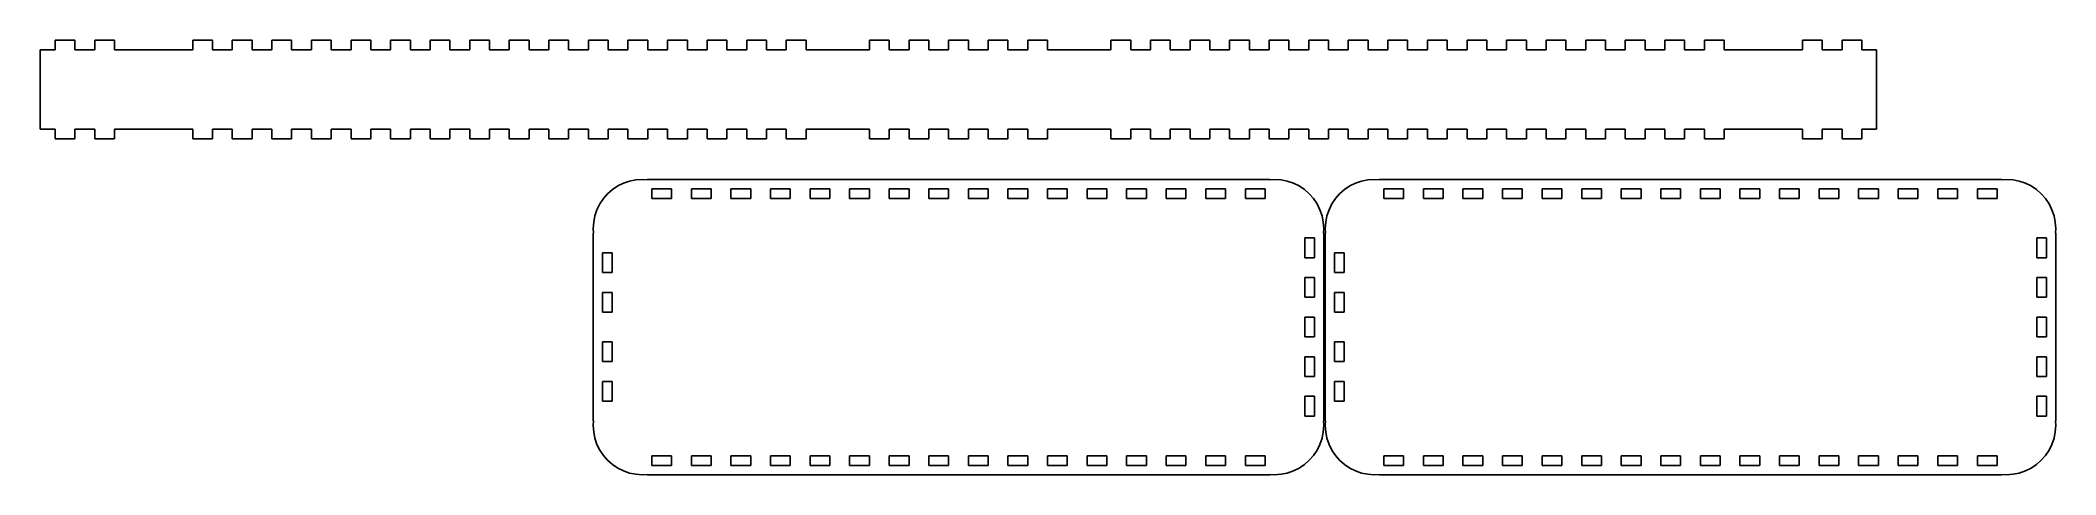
# Model space of a CAD drawing. Header units: metres. Extents: x 236 to 1255, y 55 to 275.
import ezdxf

# ---------------------------------------------------------------- set-up
doc = ezdxf.new("R2010")
doc.units = ezdxf.units.M

msp = doc.modelspace()

# ---------------------------------------------------------------- linework, layer by layer
for p, q in [((243.403, 270), (235.903, 270)), ((235.903, 270), (235.903, 230)), ((253.403, 274.85), (243.403, 274.85)), ((243.403, 274.85), (243.403, 270)), ((253.403, 270), (253.403, 274.85)), ((263.403, 270), (253.403, 270)), ((273.403, 274.85), (263.403, 274.85)), ((263.403, 274.85), (263.403, 270)), ((273.403, 270), (273.403, 274.85)), ((312.952, 270), (273.403, 270)), ((322.952, 274.85), (312.952, 274.85)), ((312.952, 274.85), (312.952, 270)), ((322.952, 270), (322.952, 274.85)), ((332.952, 270), (322.952, 270)), ((342.952, 274.85), (332.952, 274.85)), ((332.952, 274.85), (332.952, 270)), ((342.952, 270), (342.952, 274.85)), ((352.952, 270), (342.952, 270)), ((362.952, 274.85), (352.952, 274.85)), ((352.952, 274.85), (352.952, 270)), ((362.952, 270), (362.952, 274.85)), ((372.952, 270), (362.952, 270)), ((382.952, 274.85), (372.952, 274.85)), ((372.952, 274.85), (372.952, 270)), ((382.952, 270), (382.952, 274.85)), ((392.952, 270), (382.952, 270)), ((402.952, 274.85), (392.952, 274.85)), ((392.952, 274.85), (392.952, 270)), ((402.952, 270), (402.952, 274.85)), ((412.952, 270), (402.952, 270)), ((422.952, 274.85), (412.952, 274.85)), ((412.952, 274.85), (412.952, 270)), ((422.952, 270), (422.952, 274.85)), ((432.952, 270), (422.952, 270)), ((442.952, 274.85), (432.952, 274.85)), ((432.952, 274.85), (432.952, 270)), ((442.952, 270), (442.952, 274.85)), ((452.952, 270), (442.952, 270)), ((462.952, 274.85), (452.952, 274.85)), ((452.952, 274.85), (452.952, 270)), ((462.952, 270), (462.952, 274.85)), ((472.952, 270), (462.952, 270)), ((482.952, 274.85), (472.952, 274.85)), ((472.952, 274.85), (472.952, 270)), ((482.952, 270), (482.952, 274.85)), ((492.952, 270), (482.952, 270)), ((502.952, 274.85), (492.952, 274.85)), ((492.952, 274.85), (492.952, 270)), ((502.952, 270), (502.952, 274.85)), ((512.952, 270), (502.952, 270)), ((522.952, 274.85), (512.952, 274.85)), ((512.952, 274.85), (512.952, 270)), ((522.952, 270), (522.952, 274.85)), ((532.952, 270), (522.952, 270)), ((542.952, 274.85), (532.952, 274.85)), ((532.952, 274.85), (532.952, 270)), ((542.952, 270), (542.952, 274.85)), ((552.952, 270), (542.952, 270)), ((562.952, 274.85), (552.952, 274.85)), ((552.952, 274.85), (552.952, 270)), ((562.952, 270), (562.952, 274.85)), ((572.952, 270), (562.952, 270)), ((582.952, 274.85), (572.952, 274.85)), ((572.952, 274.85), (572.952, 270)), ((582.952, 270), (582.952, 274.85)), ((592.952, 270), (582.952, 270)), ((602.952, 274.85), (592.952, 274.85)), ((592.952, 274.85), (592.952, 270)), ((602.952, 270), (602.952, 274.85)), ((612.952, 270), (602.952, 270)), ((622.952, 274.85), (612.952, 274.85)), ((612.952, 274.85), (612.952, 270)), ((622.952, 270), (622.952, 274.85)), ((655, 270), (622.952, 270)), ((665, 274.85), (655, 274.85)), ((655, 274.85), (655, 270)), ((665, 270), (665, 274.85)), ((675, 270), (665, 270)), ((685, 274.85), (675, 274.85)), ((675, 274.85), (675, 270)), ((685, 270), (685, 274.85)), ((695, 270), (685, 270)), ((705, 274.85), (695, 274.85)), ((695, 274.85), (695, 270)), ((705, 270), (705, 274.85)), ((715, 270), (705, 270)), ((725, 274.85), (715, 274.85)), ((715, 274.85), (715, 270)), ((725, 270), (725, 274.85)), ((735, 270), (725, 270)), ((745, 274.85), (735, 274.85)), ((735, 274.85), (735, 270)), ((745, 270), (745, 274.85)), ((777.048, 270), (745, 270)), ((787.048, 274.85), (777.048, 274.85)), ((777.048, 274.85), (777.048, 270)), ((787.048, 270), (787.048, 274.85)), ((797.048, 270), (787.048, 270)), ((807.048, 274.85), (797.048, 274.85)), ((797.048, 274.85), (797.048, 270)), ((807.048, 270), (807.048, 274.85)), ((817.048, 270), (807.048, 270)), ((827.048, 274.85), (817.048, 274.85)), ((817.048, 274.85), (817.048, 270)), ((827.048, 270), (827.048, 274.85)), ((837.048, 270), (827.048, 270)), ((847.048, 274.85), (837.048, 274.85)), ((837.048, 274.85), (837.048, 270)), ((847.048, 270), (847.048, 274.85)), ((857.048, 270), (847.048, 270)), ((867.048, 274.85), (857.048, 274.85)), ((857.048, 274.85), (857.048, 270)), ((867.048, 270), (867.048, 274.85)), ((877.048, 270), (867.048, 270)), ((887.048, 274.85), (877.048, 274.85)), ((877.048, 274.85), (877.048, 270)), ((887.048, 270), (887.048, 274.85)), ((897.048, 270), (887.048, 270)), ((907.048, 274.85), (897.048, 274.85)), ((897.048, 274.85), (897.048, 270)), ((907.048, 270), (907.048, 274.85)), ((917.048, 270), (907.048, 270)), ((927.048, 274.85), (917.048, 274.85)), ((917.048, 274.85), (917.048, 270)), ((927.048, 270), (927.048, 274.85)), ((937.048, 270), (927.048, 270)), ((947.048, 274.85), (937.048, 274.85)), ((937.048, 274.85), (937.048, 270)), ((947.048, 270), (947.048, 274.85)), ((957.048, 270), (947.048, 270)), ((967.048, 274.85), (957.048, 274.85)), ((957.048, 274.85), (957.048, 270)), ((967.048, 270), (967.048, 274.85)), ((977.048, 270), (967.048, 270)), ((987.048, 274.85), (977.048, 274.85)), ((977.048, 274.85), (977.048, 270)), ((987.048, 270), (987.048, 274.85)), ((997.048, 270), (987.048, 270)), ((1007.05, 274.85), (997.048, 274.85)), ((997.048, 274.85), (997.048, 270)), ((1007.05, 270), (1007.05, 274.85)), ((1017.05, 270), (1007.05, 270)), ((1027.05, 274.85), (1017.05, 274.85)), ((1017.05, 274.85), (1017.05, 270)), ((1027.05, 270), (1027.05, 274.85)), ((1037.05, 270), (1027.05, 270)), ((1047.05, 274.85), (1037.05, 274.85)), ((1037.05, 274.85), (1037.05, 270)), ((1047.05, 270), (1047.05, 274.85)), ((1057.05, 270), (1047.05, 270)), ((1067.05, 274.85), (1057.05, 274.85)), ((1057.05, 274.85), (1057.05, 270)), ((1067.05, 270), (1067.05, 274.85)), ((1077.05, 270), (1067.05, 270)), ((1087.05, 274.85), (1077.05, 274.85)), ((1077.05, 274.85), (1077.05, 270)), ((1087.05, 270), (1087.05, 274.85)), ((1126.6, 270), (1087.05, 270)), ((1136.6, 274.85), (1126.6, 274.85)), ((1126.6, 274.85), (1126.6, 270)), ((1136.6, 270), (1136.6, 274.85)), ((1146.6, 270), (1136.6, 270)), ((1156.6, 274.85), (1146.6, 274.85)), ((1146.6, 274.85), (1146.6, 270)), ((1156.6, 270), (1156.6, 274.85)), ((1164.1, 270), (1156.6, 270)), ((1164.1, 230), (1164.1, 270)), ((235.903, 230), (243.403, 230)), ((243.403, 230), (243.403, 225.15)), ((243.403, 225.15), (253.403, 225.15)), ((253.403, 230), (263.403, 230)), ((253.403, 225.15), (253.403, 230)), ((263.403, 230), (263.403, 225.15)), ((263.403, 225.15), (273.403, 225.15)), ((273.403, 225.15), (273.403, 230)), ((273.403, 230), (312.952, 230)), ((312.952, 230), (312.952, 225.15)), ((312.952, 225.15), (322.952, 225.15)), ((322.952, 225.15), (322.952, 230)), ((322.952, 230), (332.952, 230)), ((332.952, 230), (332.952, 225.15)), ((332.952, 225.15), (342.952, 225.15)), ((342.952, 225.15), (342.952, 230)), ((342.952, 230), (352.952, 230)), ((352.952, 230), (352.952, 225.15)), ((352.952, 225.15), (362.952, 225.15)), ((362.952, 225.15), (362.952, 230)), ((362.952, 230), (372.952, 230)), ((372.952, 230), (372.952, 225.15)), ((372.952, 225.15), (382.952, 225.15)), ((382.952, 225.15), (382.952, 230)), ((382.952, 230), (392.952, 230)), ((392.952, 230), (392.952, 225.15)), ((392.952, 225.15), (402.952, 225.15)), ((402.952, 225.15), (402.952, 230)), ((402.952, 230), (412.952, 230)), ((412.952, 230), (412.952, 225.15)), ((412.952, 225.15), (422.952, 225.15)), ((422.952, 225.15), (422.952, 230)), ((422.952, 230), (432.952, 230)), ((432.952, 230), (432.952, 225.15)), ((432.952, 225.15), (442.952, 225.15)), ((442.952, 225.15), (442.952, 230)), ((442.952, 230), (452.952, 230)), ((452.952, 230), (452.952, 225.15)), ((452.952, 225.15), (462.952, 225.15)), ((462.952, 225.15), (462.952, 230)), ((462.952, 230), (472.952, 230)), ((472.952, 230), (472.952, 225.15)), ((472.952, 225.15), (482.952, 225.15)), ((482.952, 225.15), (482.952, 230)), ((482.952, 230), (492.952, 230)), ((492.952, 230), (492.952, 225.15)), ((492.952, 225.15), (502.952, 225.15)), ((502.952, 225.15), (502.952, 230)), ((502.952, 230), (512.952, 230)), ((512.952, 230), (512.952, 225.15)), ((512.952, 225.15), (522.952, 225.15)), ((522.952, 225.15), (522.952, 230)), ((522.952, 230), (532.952, 230)), ((532.952, 230), (532.952, 225.15)), ((532.952, 225.15), (542.952, 225.15)), ((542.952, 225.15), (542.952, 230)), ((542.952, 230), (552.952, 230)), ((552.952, 230), (552.952, 225.15)), ((552.952, 225.15), (562.952, 225.15)), ((562.952, 225.15), (562.952, 230)), ((562.952, 230), (572.952, 230)), ((572.952, 230), (572.952, 225.15)), ((572.952, 225.15), (582.952, 225.15)), ((582.952, 225.15), (582.952, 230)), ((582.952, 230), (592.952, 230)), ((592.952, 230), (592.952, 225.15)), ((592.952, 225.15), (602.952, 225.15)), ((602.952, 225.15), (602.952, 230)), ((602.952, 230), (612.952, 230)), ((612.952, 230), (612.952, 225.15)), ((612.952, 225.15), (622.952, 225.15)), ((622.952, 225.15), (622.952, 230)), ((622.952, 230), (655, 230)), ((655, 230), (655, 225.15)), ((655, 225.15), (665, 225.15)), ((665, 225.15), (665, 230)), ((665, 230), (675, 230)), ((675, 230), (675, 225.15)), ((675, 225.15), (685, 225.15)), ((685, 225.15), (685, 230)), ((685, 230), (695, 230)), ((695, 230), (695, 225.15)), ((695, 225.15), (705, 225.15)), ((705, 225.15), (705, 230)), ((705, 230), (715, 230)), ((715, 230), (715, 225.15)), ((715, 225.15), (725, 225.15)), ((725, 225.15), (725, 230)), ((725, 230), (735, 230)), ((735, 230), (735, 225.15)), ((735, 225.15), (745, 225.15)), ((745, 225.15), (745, 230)), ((745, 230), (777.048, 230)), ((777.048, 230), (777.048, 225.15)), ((777.048, 225.15), (787.048, 225.15)), ((787.048, 225.15), (787.048, 230)), ((787.048, 230), (797.048, 230)), ((797.048, 230), (797.048, 225.15)), ((797.048, 225.15), (807.048, 225.15)), ((807.048, 225.15), (807.048, 230)), ((807.048, 230), (817.048, 230)), ((817.048, 230), (817.048, 225.15)), ((817.048, 225.15), (827.048, 225.15)), ((827.048, 225.15), (827.048, 230)), ((827.048, 230), (837.048, 230)), ((837.048, 230), (837.048, 225.15)), ((837.048, 225.15), (847.048, 225.15)), ((847.048, 225.15), (847.048, 230)), ((847.048, 230), (857.048, 230)), ((857.048, 230), (857.048, 225.15)), ((857.048, 225.15), (867.048, 225.15)), ((867.048, 225.15), (867.048, 230)), ((867.048, 230), (877.048, 230)), ((877.048, 230), (877.048, 225.15)), ((877.048, 225.15), (887.048, 225.15)), ((887.048, 225.15), (887.048, 230)), ((887.048, 230), (897.048, 230)), ((897.048, 230), (897.048, 225.15)), ((897.048, 225.15), (907.048, 225.15)), ((907.048, 225.15), (907.048, 230)), ((907.048, 230), (917.048, 230)), ((917.048, 230), (917.048, 225.15)), ((917.048, 225.15), (927.048, 225.15)), ((927.048, 225.15), (927.048, 230)), ((927.048, 230), (937.048, 230)), ((937.048, 230), (937.048, 225.15)), ((937.048, 225.15), (947.048, 225.15)), ((947.048, 225.15), (947.048, 230)), ((947.048, 230), (957.048, 230)), ((957.048, 230), (957.048, 225.15)), ((957.048, 225.15), (967.048, 225.15)), ((967.048, 225.15), (967.048, 230)), ((967.048, 230), (977.048, 230)), ((977.048, 230), (977.048, 225.15)), ((977.048, 225.15), (987.048, 225.15)), ((987.048, 225.15), (987.048, 230)), ((987.048, 230), (997.048, 230)), ((997.048, 230), (997.048, 225.15)), ((997.048, 225.15), (1007.05, 225.15)), ((1007.05, 225.15), (1007.05, 230)), ((1007.05, 230), (1017.05, 230)), ((1017.05, 230), (1017.05, 225.15)), ((1017.05, 225.15), (1027.05, 225.15)), ((1027.05, 225.15), (1027.05, 230)), ((1027.05, 230), (1037.05, 230)), ((1037.05, 230), (1037.05, 225.15)), ((1037.05, 225.15), (1047.05, 225.15)), ((1047.05, 225.15), (1047.05, 230)), ((1047.05, 230), (1057.05, 230)), ((1057.05, 230), (1057.05, 225.15)), ((1057.05, 225.15), (1067.05, 225.15)), ((1067.05, 225.15), (1067.05, 230)), ((1067.05, 230), (1077.05, 230)), ((1077.05, 230), (1077.05, 225.15)), ((1077.05, 225.15), (1087.05, 225.15)), ((1087.05, 225.15), (1087.05, 230)), ((1087.05, 230), (1126.6, 230)), ((1126.6, 230), (1126.6, 225.15)), ((1126.6, 225.15), (1136.6, 225.15)), ((1136.6, 225.15), (1136.6, 230)), ((1136.6, 230), (1146.6, 230)), ((1146.6, 230), (1146.6, 225.15)), ((1146.6, 225.15), (1156.6, 225.15)), ((1156.6, 225.15), (1156.6, 230)), ((1156.6, 230), (1164.1, 230)), ((533.781, 203.755), (530.709, 202.712)), ((536.963, 204.388), (533.781, 203.755)), ((540.2, 204.6), (536.963, 204.388)), ((542.6, 204.443), (540.2, 204.6)), ((857.4, 204.6), (542.6, 204.6)), ((542.6, 204.6), (542.6, 204.443)), ((859.8, 204.6), (857.4, 204.443)), ((857.4, 204.443), (857.4, 204.6)), ((863.037, 204.388), (859.8, 204.6)), ((866.219, 203.755), (863.037, 204.388)), ((869.291, 202.712), (866.219, 203.755)), ((903.781, 203.755), (900.709, 202.712)), ((906.963, 204.388), (903.781, 203.755)), ((910.2, 204.6), (906.963, 204.388)), ((912.6, 204.443), (910.2, 204.6)), ((1227.4, 204.6), (912.6, 204.6)), ((912.6, 204.6), (912.6, 204.443)), ((1229.8, 204.6), (1227.4, 204.443)), ((1227.4, 204.443), (1227.4, 204.6)), ((1233.04, 204.388), (1229.8, 204.6)), ((1236.22, 203.755), (1233.04, 204.388)), ((1239.29, 202.712), (1236.22, 203.755)), ((520.525, 194.897), (518.723, 192.2)), ((522.664, 197.336), (520.525, 194.897)), ((525.103, 199.475), (522.664, 197.336)), ((527.8, 201.277), (525.103, 199.475)), ((530.709, 202.712), (527.8, 201.277)), ((545, 195), (545, 199.9)), ((545, 199.9), (555, 199.9)), ((555, 195), (545, 195)), ((555, 199.9), (555, 195)), ((565, 195), (565, 199.9)), ((565, 199.9), (575, 199.9)), ((575, 195), (565, 195)), ((575, 199.9), (575, 195)), ((585, 195), (585, 199.9)), ((585, 199.9), (595, 199.9)), ((595, 195), (585, 195)), ((595, 199.9), (595, 195)), ((605, 195), (605, 199.9)), ((605, 199.9), (615, 199.9)), ((615, 195), (605, 195)), ((615, 199.9), (615, 195)), ((625, 195), (625, 199.9)), ((625, 199.9), (635, 199.9)), ((635, 195), (625, 195)), ((635, 199.9), (635, 195)), ((645, 195), (645, 199.9)), ((645, 199.9), (655, 199.9)), ((655, 195), (645, 195)), ((655, 199.9), (655, 195)), ((665, 195), (665, 199.9)), ((665, 199.9), (675, 199.9)), ((675, 195), (665, 195)), ((675, 199.9), (675, 195)), ((685, 195), (685, 199.9)), ((685, 199.9), (695, 199.9)), ((695, 195), (685, 195)), ((695, 199.9), (695, 195)), ((705, 199.9), (715, 199.9)), ((705, 195), (705, 199.9)), ((715, 195), (705, 195)), ((715, 199.9), (715, 195)), ((725, 195), (725, 199.9)), ((725, 199.9), (735, 199.9)), ((735, 195), (725, 195)), ((735, 199.9), (735, 195)), ((745, 199.9), (755, 199.9)), ((745, 195), (745, 199.9)), ((755, 195), (745, 195)), ((755, 199.9), (755, 195)), ((765, 199.9), (775, 199.9)), ((765, 195), (765, 199.9)), ((775, 195), (765, 195)), ((775, 199.9), (775, 195)), ((785, 195), (785, 199.9)), ((785, 199.9), (795, 199.9)), ((795, 195), (785, 195)), ((795, 199.9), (795, 195)), ((805, 195), (805, 199.9)), ((805, 199.9), (815, 199.9)), ((815, 195), (805, 195)), ((815, 199.9), (815, 195)), ((825, 195), (825, 199.9)), ((825, 199.9), (835, 199.9)), ((835, 195), (825, 195)), ((835, 199.9), (835, 195)), ((845, 195), (845, 199.9)), ((845, 199.9), (855, 199.9)), ((855, 195), (845, 195)), ((855, 199.9), (855, 195)), ((872.2, 201.277), (869.291, 202.712)), ((874.897, 199.475), (872.2, 201.277)), ((877.336, 197.336), (874.897, 199.475)), ((879.475, 194.897), (877.336, 197.336)), ((881.277, 192.2), (879.475, 194.897)), ((890.525, 194.897), (888.723, 192.2)), ((892.664, 197.336), (890.525, 194.897)), ((895.103, 199.475), (892.664, 197.336)), ((897.8, 201.277), (895.103, 199.475)), ((900.709, 202.712), (897.8, 201.277)), ((915, 195), (915, 199.9)), ((915, 199.9), (925, 199.9)), ((925, 195), (915, 195)), ((925, 199.9), (925, 195)), ((935, 195), (935, 199.9)), ((935, 199.9), (945, 199.9)), ((945, 195), (935, 195)), ((945, 199.9), (945, 195)), ((955, 195), (955, 199.9)), ((955, 199.9), (965, 199.9)), ((965, 195), (955, 195)), ((965, 199.9), (965, 195)), ((975, 199.9), (985, 199.9)), ((975, 195), (975, 199.9)), ((985, 195), (975, 195)), ((985, 199.9), (985, 195)), ((995, 195), (995, 199.9)), ((995, 199.9), (1005, 199.9)), ((1005, 195), (995, 195)), ((1005, 199.9), (1005, 195)), ((1015, 195), (1015, 199.9)), ((1015, 199.9), (1025, 199.9)), ((1025, 195), (1015, 195)), ((1025, 199.9), (1025, 195)), ((1035, 195), (1035, 199.9)), ((1035, 199.9), (1045, 199.9)), ((1045, 195), (1035, 195)), ((1045, 199.9), (1045, 195)), ((1055, 195), (1055, 199.9)), ((1055, 199.9), (1065, 199.9)), ((1065, 195), (1055, 195)), ((1065, 199.9), (1065, 195)), ((1075, 195), (1075, 199.9)), ((1075, 199.9), (1085, 199.9)), ((1085, 195), (1075, 195)), ((1085, 199.9), (1085, 195)), ((1095, 195), (1095, 199.9)), ((1095, 199.9), (1105, 199.9)), ((1105, 195), (1095, 195)), ((1105, 199.9), (1105, 195)), ((1115, 195), (1115, 199.9)), ((1115, 199.9), (1125, 199.9)), ((1125, 195), (1115, 195)), ((1125, 199.9), (1125, 195)), ((1135, 195), (1135, 199.9)), ((1135, 199.9), (1145, 199.9)), ((1145, 195), (1135, 195)), ((1145, 199.9), (1145, 195)), ((1155, 195), (1155, 199.9)), ((1155, 199.9), (1165, 199.9)), ((1165, 195), (1155, 195)), ((1165, 199.9), (1165, 195)), ((1175, 195), (1175, 199.9)), ((1175, 199.9), (1185, 199.9)), ((1185, 195), (1175, 195)), ((1185, 199.9), (1185, 195)), ((1195, 195), (1195, 199.9)), ((1195, 199.9), (1205, 199.9)), ((1205, 195), (1195, 195)), ((1205, 199.9), (1205, 195)), ((1215, 195), (1215, 199.9)), ((1215, 199.9), (1225, 199.9)), ((1225, 195), (1215, 195)), ((1225, 199.9), (1225, 195)), ((1242.2, 201.277), (1239.29, 202.712)), ((1244.9, 199.475), (1242.2, 201.277)), ((1247.34, 197.336), (1244.9, 199.475)), ((1249.48, 194.897), (1247.34, 197.336)), ((1251.28, 192.2), (1249.48, 194.897)), ((516.245, 186.219), (515.612, 183.037)), ((517.288, 189.291), (516.245, 186.219)), ((518.723, 192.2), (517.288, 189.291)), ((882.712, 189.291), (881.277, 192.2)), ((883.755, 186.219), (882.712, 189.291)), ((884.388, 183.037), (883.755, 186.219)), ((886.245, 186.219), (885.612, 183.037)), ((887.288, 189.291), (886.245, 186.219)), ((888.723, 192.2), (887.288, 189.291)), ((1252.71, 189.291), (1251.28, 192.2)), ((1253.76, 186.219), (1252.71, 189.291)), ((1254.39, 183.037), (1253.76, 186.219)), ((515.612, 183.037), (515.4, 179.8)), ((515.4, 179.8), (515.557, 177.4)), ((515.557, 177.4), (515.4, 177.4)), ((515.4, 177.4), (515.4, 82.6)), ((875, 165), (875, 175)), ((875, 175), (879.9, 175)), ((879.9, 175), (879.9, 165)), ((884.6, 179.8), (884.388, 183.037)), ((884.443, 177.4), (884.6, 179.8)), ((884.6, 177.4), (884.443, 177.4)), ((884.6, 82.6), (884.6, 177.4)), ((885.612, 183.037), (885.4, 179.8)), ((885.4, 179.8), (885.557, 177.4)), ((885.557, 177.4), (885.4, 177.4)), ((885.4, 177.4), (885.4, 82.6)), ((1245, 165), (1245, 175)), ((1245, 175), (1249.9, 175)), ((1249.9, 175), (1249.9, 165)), ((1254.6, 179.8), (1254.39, 183.037)), ((1254.44, 177.4), (1254.6, 179.8)), ((1254.6, 177.4), (1254.44, 177.4)), ((1254.6, 82.6), (1254.6, 177.4)), ((520.1, 157.5), (520.1, 167.5)), ((520.1, 167.5), (525, 167.5)), ((525, 167.5), (525, 157.5)), ((879.9, 165), (875, 165)), ((890.1, 157.5), (890.1, 167.5)), ((890.1, 167.5), (895, 167.5)), ((895, 167.5), (895, 157.5)), ((1249.9, 165), (1245, 165)), ((525, 157.5), (520.1, 157.5)), ((875, 145), (875, 155)), ((875, 155), (879.9, 155)), ((879.9, 155), (879.9, 145)), ((895, 157.5), (890.1, 157.5)), ((1245, 145), (1245, 155)), ((1245, 155), (1249.9, 155)), ((1249.9, 155), (1249.9, 145)), ((520.1, 137.5), (520.1, 147.5)), ((520.1, 147.5), (525, 147.5)), ((525, 147.5), (525, 137.5)), ((879.9, 145), (875, 145)), ((890.1, 137.5), (890.1, 147.5)), ((890.1, 147.5), (895, 147.5)), ((895, 147.5), (895, 137.5)), ((1249.9, 145), (1245, 145)), ((525, 137.5), (520.1, 137.5)), ((875, 125), (875, 135)), ((875, 135), (879.9, 135)), ((879.9, 135), (879.9, 125)), ((895, 137.5), (890.1, 137.5)), ((1245, 125), (1245, 135)), ((1245, 135), (1249.9, 135)), ((1249.9, 135), (1249.9, 125)), ((520.1, 112.5), (520.1, 122.5)), ((520.1, 122.5), (525, 122.5)), ((525, 122.5), (525, 112.5)), ((879.9, 125), (875, 125)), ((890.1, 112.5), (890.1, 122.5)), ((890.1, 122.5), (895, 122.5)), ((895, 122.5), (895, 112.5)), ((1249.9, 125), (1245, 125)), ((525, 112.5), (520.1, 112.5)), ((875, 105), (875, 115)), ((875, 115), (879.9, 115)), ((879.9, 115), (879.9, 105)), ((895, 112.5), (890.1, 112.5)), ((1245, 105), (1245, 115)), ((1245, 115), (1249.9, 115)), ((1249.9, 115), (1249.9, 105)), ((520.1, 92.5), (520.1, 102.5)), ((520.1, 102.5), (525, 102.5)), ((525, 102.5), (525, 92.5)), ((879.9, 105), (875, 105)), ((890.1, 92.5), (890.1, 102.5)), ((890.1, 102.5), (895, 102.5)), ((895, 102.5), (895, 92.5)), ((1249.9, 105), (1245, 105)), ((525, 92.5), (520.1, 92.5)), ((875, 85), (875, 95)), ((875, 95), (879.9, 95)), ((879.9, 95), (879.9, 85)), ((895, 92.5), (890.1, 92.5)), ((1245, 85), (1245, 95)), ((1245, 95), (1249.9, 95)), ((1249.9, 95), (1249.9, 85)), ((515.4, 82.6), (515.557, 82.6)), ((515.557, 82.6), (515.4, 80.2)), ((879.9, 85), (875, 85)), ((884.6, 80.2), (884.443, 82.6)), ((884.443, 82.6), (884.6, 82.6)), ((885.4, 82.6), (885.557, 82.6)), ((885.557, 82.6), (885.4, 80.2)), ((1249.9, 85), (1245, 85)), ((1254.6, 80.2), (1254.44, 82.6)), ((1254.44, 82.6), (1254.6, 82.6)), ((515.4, 80.2), (515.612, 76.963)), ((515.612, 76.963), (516.245, 73.7813)), ((516.245, 73.7813), (517.288, 70.7094)), ((882.712, 70.7094), (883.755, 73.7813)), ((883.755, 73.7813), (884.388, 76.963)), ((884.388, 76.963), (884.6, 80.2)), ((885.4, 80.2), (885.612, 76.963)), ((885.612, 76.963), (886.245, 73.7813)), ((886.245, 73.7813), (887.288, 70.7094)), ((1252.71, 70.7094), (1253.76, 73.7813)), ((1253.76, 73.7813), (1254.39, 76.963)), ((1254.39, 76.963), (1254.6, 80.2)), ((517.288, 70.7094), (518.723, 67.8)), ((518.723, 67.8), (520.525, 65.1027)), ((520.525, 65.1027), (522.664, 62.6637)), ((522.664, 62.6637), (525.103, 60.5248)), ((545, 60.1), (545, 65)), ((545, 65), (555, 65)), ((555, 65), (555, 60.1)), ((565, 60.1), (565, 65)), ((565, 65), (575, 65)), ((575, 65), (575, 60.1)), ((585, 60.1), (585, 65)), ((585, 65), (595, 65)), ((595, 65), (595, 60.1)), ((605, 60.1), (605, 65)), ((605, 65), (615, 65)), ((615, 65), (615, 60.1)), ((625, 60.1), (625, 65)), ((625, 65), (635, 65)), ((635, 65), (635, 60.1)), ((645, 60.1), (645, 65)), ((645, 65), (655, 65)), ((655, 65), (655, 60.1)), ((665, 60.1), (665, 65)), ((665, 65), (675, 65)), ((675, 65), (675, 60.1)), ((685, 60.1), (685, 65)), ((685, 65), (695, 65)), ((695, 65), (695, 60.1)), ((705, 60.1), (705, 65)), ((705, 65), (715, 65)), ((715, 65), (715, 60.1)), ((725, 60.1), (725, 65)), ((725, 65), (735, 65)), ((735, 65), (735, 60.1)), ((745, 60.1), (745, 65)), ((745, 65), (755, 65)), ((755, 65), (755, 60.1)), ((765, 60.1), (765, 65)), ((765, 65), (775, 65)), ((775, 65), (775, 60.1)), ((785, 60.1), (785, 65)), ((785, 65), (795, 65)), ((795, 65), (795, 60.1)), ((805, 60.1), (805, 65)), ((805, 65), (815, 65)), ((815, 65), (815, 60.1)), ((825, 60.1), (825, 65)), ((825, 65), (835, 65)), ((835, 65), (835, 60.1)), ((845, 60.1), (845, 65)), ((845, 65), (855, 65)), ((855, 65), (855, 60.1)), ((874.897, 60.5248), (877.336, 62.6637)), ((877.336, 62.6637), (879.475, 65.1027)), ((879.475, 65.1027), (881.277, 67.8)), ((881.277, 67.8), (882.712, 70.7094)), ((887.288, 70.7094), (888.723, 67.8)), ((888.723, 67.8), (890.525, 65.1027)), ((890.525, 65.1027), (892.664, 62.6637)), ((892.664, 62.6637), (895.103, 60.5248)), ((915, 60.1), (915, 65)), ((915, 65), (925, 65)), ((925, 65), (925, 60.1)), ((935, 60.1), (935, 65)), ((935, 65), (945, 65)), ((945, 65), (945, 60.1)), ((955, 60.1), (955, 65)), ((955, 65), (965, 65)), ((965, 65), (965, 60.1)), ((975, 60.1), (975, 65)), ((975, 65), (985, 65)), ((985, 65), (985, 60.1)), ((995, 60.1), (995, 65)), ((995, 65), (1005, 65)), ((1005, 65), (1005, 60.1)), ((1015, 60.1), (1015, 65)), ((1015, 65), (1025, 65)), ((1025, 65), (1025, 60.1)), ((1035, 60.1), (1035, 65)), ((1035, 65), (1045, 65)), ((1045, 65), (1045, 60.1)), ((1055, 60.1), (1055, 65)), ((1055, 65), (1065, 65)), ((1065, 65), (1065, 60.1)), ((1075, 60.1), (1075, 65)), ((1075, 65), (1085, 65)), ((1085, 65), (1085, 60.1)), ((1095, 60.1), (1095, 65)), ((1095, 65), (1105, 65)), ((1105, 65), (1105, 60.1)), ((1115, 60.1), (1115, 65)), ((1115, 65), (1125, 65)), ((1125, 65), (1125, 60.1)), ((1135, 60.1), (1135, 65)), ((1135, 65), (1145, 65)), ((1145, 65), (1145, 60.1)), ((1155, 60.1), (1155, 65)), ((1155, 65), (1165, 65)), ((1165, 65), (1165, 60.1)), ((1175, 60.1), (1175, 65)), ((1175, 65), (1185, 65)), ((1185, 65), (1185, 60.1)), ((1195, 60.1), (1195, 65)), ((1195, 65), (1205, 65)), ((1205, 65), (1205, 60.1)), ((1215, 60.1), (1215, 65)), ((1215, 65), (1225, 65)), ((1225, 65), (1225, 60.1)), ((1244.9, 60.5248), (1247.34, 62.6637)), ((1247.34, 62.6637), (1249.48, 65.1027)), ((1249.48, 65.1027), (1251.28, 67.8)), ((1251.28, 67.8), (1252.71, 70.7094)), ((525.103, 60.5248), (527.8, 58.7226)), ((527.8, 58.7226), (530.709, 57.2878)), ((530.709, 57.2878), (533.781, 56.245)), ((533.781, 56.245), (536.963, 55.6122)), ((536.963, 55.6122), (540.2, 55.4)), ((540.2, 55.4), (542.6, 55.5573)), ((542.6, 55.5573), (542.6, 55.4)), ((542.6, 55.4), (857.4, 55.4)), ((555, 60.1), (545, 60.1)), ((575, 60.1), (565, 60.1)), ((595, 60.1), (585, 60.1)), ((615, 60.1), (605, 60.1)), ((635, 60.1), (625, 60.1)), ((655, 60.1), (645, 60.1)), ((675, 60.1), (665, 60.1)), ((695, 60.1), (685, 60.1)), ((715, 60.1), (705, 60.1)), ((735, 60.1), (725, 60.1)), ((755, 60.1), (745, 60.1)), ((775, 60.1), (765, 60.1)), ((795, 60.1), (785, 60.1)), ((815, 60.1), (805, 60.1)), ((835, 60.1), (825, 60.1)), ((855, 60.1), (845, 60.1)), ((857.4, 55.5573), (859.8, 55.4)), ((857.4, 55.4), (857.4, 55.5573)), ((859.8, 55.4), (863.037, 55.6122)), ((863.037, 55.6122), (866.219, 56.245)), ((866.219, 56.245), (869.291, 57.2878)), ((869.291, 57.2878), (872.2, 58.7226)), ((872.2, 58.7226), (874.897, 60.5248)), ((895.103, 60.5248), (897.8, 58.7226)), ((897.8, 58.7226), (900.709, 57.2878)), ((900.709, 57.2878), (903.781, 56.245)), ((903.781, 56.245), (906.963, 55.6122)), ((906.963, 55.6122), (910.2, 55.4)), ((910.2, 55.4), (912.6, 55.5573)), ((912.6, 55.5573), (912.6, 55.4)), ((912.6, 55.4), (1227.4, 55.4)), ((925, 60.1), (915, 60.1)), ((945, 60.1), (935, 60.1)), ((965, 60.1), (955, 60.1)), ((985, 60.1), (975, 60.1)), ((1005, 60.1), (995, 60.1)), ((1025, 60.1), (1015, 60.1)), ((1045, 60.1), (1035, 60.1)), ((1065, 60.1), (1055, 60.1)), ((1085, 60.1), (1075, 60.1)), ((1105, 60.1), (1095, 60.1)), ((1125, 60.1), (1115, 60.1)), ((1145, 60.1), (1135, 60.1)), ((1165, 60.1), (1155, 60.1)), ((1185, 60.1), (1175, 60.1)), ((1205, 60.1), (1195, 60.1)), ((1225, 60.1), (1215, 60.1)), ((1227.4, 55.5573), (1229.8, 55.4)), ((1227.4, 55.4), (1227.4, 55.5573)), ((1229.8, 55.4), (1233.04, 55.6122)), ((1233.04, 55.6122), (1236.22, 56.245)), ((1236.22, 56.245), (1239.29, 57.2878)), ((1239.29, 57.2878), (1242.2, 58.7226)), ((1242.2, 58.7226), (1244.9, 60.5248))]:
    msp.add_line(p, q)

doc.saveas('drawing.dxf')
